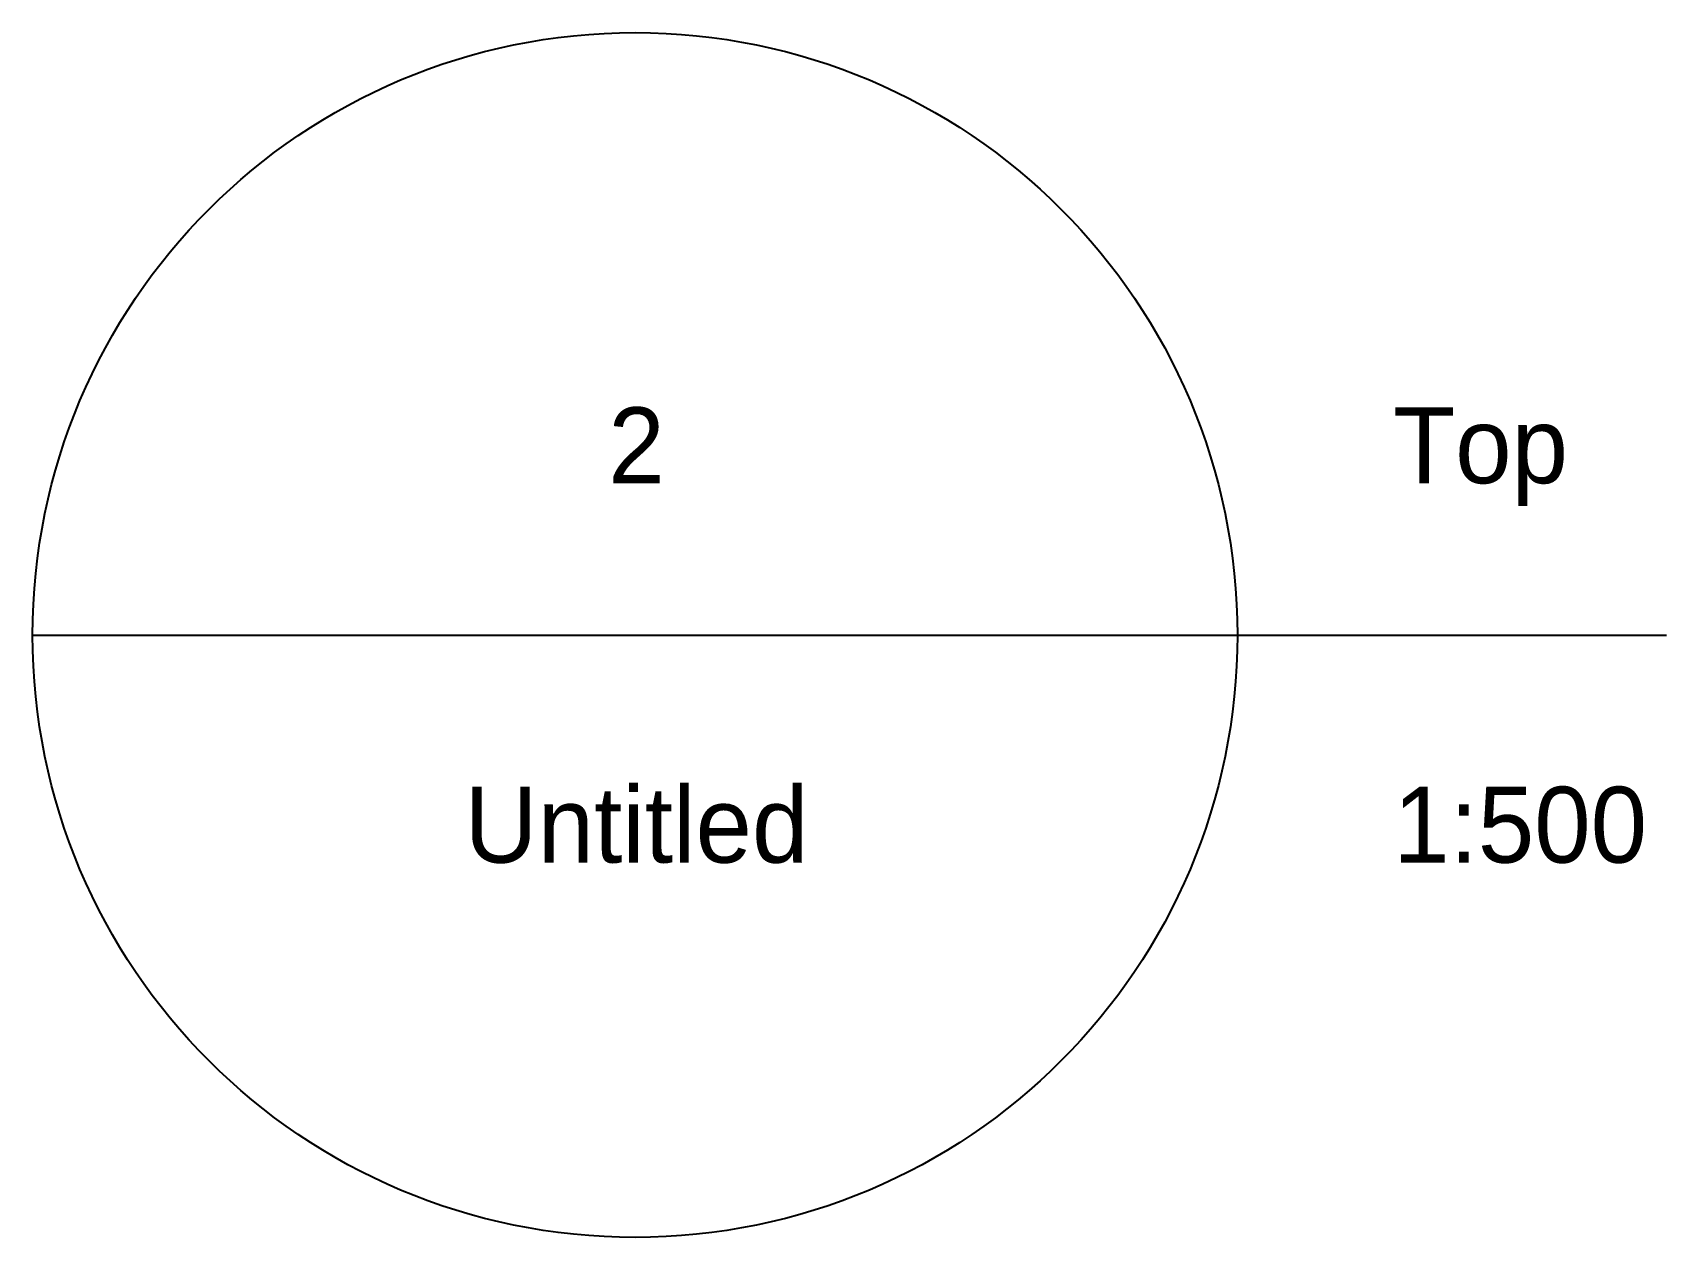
# Model space of a CAD drawing. Extents: x 17470.851 to 17471.075, y 15000.37 to 15000.421.
# Drawn here: x 17470.85055 to 17470.87208, y 15000.3704 to 15000.38628 of the extents above.
import ezdxf

# ---------------------------------------------------------------- set-up
doc = ezdxf.new("R2010")
doc.units = 0
doc.layers.add('Default', color=7, linetype='Continuous')

msp = doc.modelspace()

# ---------------------------------------------------------------- linework, layer by layer
at = {"layer": 'Default'}
for p, q in [((17470.850549, 15000.378338), (17470.866424, 15000.378338)), ((17470.858556, 15000.378338), (17470.872078, 15000.378338))]:
    msp.add_line(p, q, dxfattribs=at)
msp.add_circle((17470.858487, 15000.378338), 0.007938, dxfattribs=at)

# ---------------------------------------------------------------- texts
for s, p in [('2', (17470.858135, 15000.380338)), ('Top', (17470.868478, 15000.380338)), ('Untitled', (17470.856238, 15000.375338)), ('1:500', (17470.868478, 15000.375338))]:
    msp.add_text(s, height=0.001, rotation=360, dxfattribs=at).set_placement(p)

doc.saveas('drawing.dxf')
